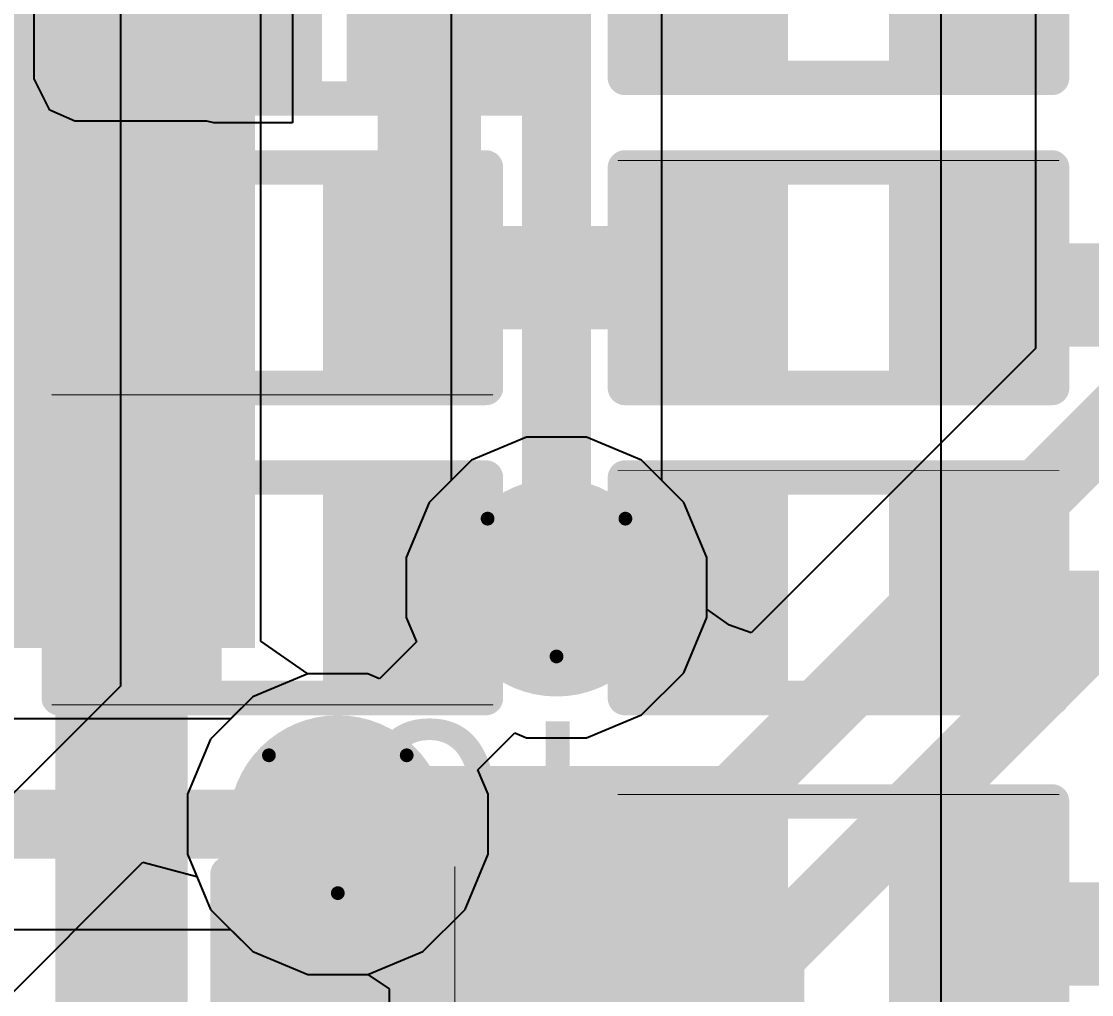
# Model space of a CAD drawing. Header units: inches. Extents: x -6 to 385, y -2 to 102.
# Drawn here: x 28.289 to 32.234, y 11.514 to 15.102 of the extents above; entities that cross this region are included whole.
import ezdxf

# ---------------------------------------------------------------- set-up
doc = ezdxf.new("R2010")
doc.units = ezdxf.units.IN
for name, color, linetype in [('Bottom Layer', 5, 'Continuous'), ('Bottom Overlay', 54, 'Continuous'), ('Bottom Paste', 16, 'Continuous'), ('Bottom Solder', 6, 'Continuous'), ('Drill Drawing', 1, 'Continuous'), ('Layer 1', 16, 'Continuous'), ('Layer 2', 76, 'Continuous'), ('Top Layer', 1, 'Continuous'), ('Top Overlay', 2, 'Continuous'), ('Top Paste', 8, 'Continuous'), ('Top Solder', 216, 'Continuous'), ('Via Holes', 16, 'Continuous')]:
    doc.layers.add(name, color=color, linetype=linetype)
doc.styles.add('Arial', font='', dxfattribs={"height": 0.2})
doc.styles.get('Arial').set_extended_font_data('Arial')

# ---------------------------------------------------------------- blocks, each defined once
blk = doc.blocks.new('FH12_40S_0_5SH_55__4')
at = {"layer": 'Top Layer'}
blk.add_hatch(color=1, dxfattribs=at).paths.add_polyline_path([(10.75000009, -0.52500022), (12.54999903, -0.52500022), (12.54999903, -2.7250009), (10.75000009, -2.7250009)])
at = {"layer": 'Top Paste'}
blk.add_hatch(color=8, dxfattribs=at).paths.add_polyline_path([(10.75000009, -0.52500022), (12.54999903, -0.52500022), (12.54999903, -2.7250009), (10.75000009, -2.7250009)])
at = {"layer": 'Top Solder'}
blk.add_hatch(color=216, dxfattribs=at).paths.add_polyline_path([(10.64840009, -0.42340022), (12.65159903, -0.42340022), (12.65159903, -2.8266009), (10.64840009, -2.8266009)])
at = {"layer": 'Top Overlay', "style": 'Arial'}
blk.add_text('40', height=0.7619999999999999, dxfattribs=at).set_placement((9.118599999999999, -0.1524))
blk = doc.blocks.new('R___0402_B_87')
at = {"layer": 'Bottom Layer'}
for points in [[(-0.2413, 0.3175), (-0.2412999999999999, -0.3175), (-0.6985, -0.3175), (-0.6985, 0.3175)], [(0.6985, 0.3175), (0.6985, -0.3175), (0.2413, -0.3175), (0.2412999999999999, 0.3175)]]:
    blk.add_hatch(color=5, dxfattribs=at).paths.add_polyline_path(points)
at = {"layer": 'Bottom Paste'}
for points in [[(-0.2413, 0.3175), (-0.2412999999999999, -0.3175), (-0.6985, -0.3175), (-0.6985, 0.3175)], [(0.6985, 0.3175), (0.6985, -0.3175), (0.2413, -0.3175), (0.2412999999999999, 0.3175)]]:
    blk.add_hatch(color=16, dxfattribs=at).paths.add_polyline_path(points)
at = {"layer": 'Bottom Solder'}
for points in [[(-0.18629884, 0.37250116), (-0.1862988399999999, -0.37250116), (-0.75350116, -0.37250116), (-0.75350116, 0.37250116)], [(0.75350116, 0.37250116), (0.75350116, -0.37250116), (0.18629884, -0.37250116), (0.1862988399999999, 0.37250116)]]:
    blk.add_hatch(color=6, dxfattribs=at).paths.add_polyline_path(points)
at = {"layer": 'Bottom Overlay'}
for points in [[(-0.7874, 0.4064, 0.127, 0.127, 0), (-0.7874, -0.4064, 0.127, 0.127, 0)], [(0.7874, 0.4064, 0.127, 0.127, 0), (-0.7874, 0.4064, 0.127, 0.127, 0)], [(0.7874, 0.4064, 0.127, 0.127, 0), (0.7874, -0.4064, 0.127, 0.127, 0)], [(0.8128, 0.4318, 0.0032258, 0.0032258, 0), (-0.8128, 0.4318, 0.0032258, 0.0032258, 0)], [(0.7874, -0.4064, 0.127, 0.127, 0), (-0.7874, -0.4064, 0.127, 0.127, 0)]]:
    blk.add_lwpolyline(points, format="xyseb", dxfattribs=at)
for points in [[(-0.8191499999999999, 0.4064, 0.0635, 0.0635, 1), (-0.7556499999999999, 0.4064, 0.0635, 0.0635, 1)], [(-0.8191499999999999, 0.4064, 0.0635, 0.0635, 1), (-0.7556499999999999, 0.4064, 0.0635, 0.0635, 1)], [(0.7556499999999999, 0.4064, 0.0635, 0.0635, 1), (0.8191499999999999, 0.4064, 0.0635, 0.0635, 1)], [(0.7556499999999999, 0.4064, 0.0635, 0.0635, 1), (0.8191499999999999, 0.4064, 0.0635, 0.0635, 1)], [(-0.81360518, 0.4318, 0.0016129, 0.0016129, 1), (-0.8119948199999999, 0.4318, 0.0016129, 0.0016129, 1)], [(0.8119948199999999, 0.4318, 0.0016129, 0.0016129, 1), (0.81360518, 0.4318, 0.0016129, 0.0016129, 1)], [(-0.8191499999999999, -0.4064, 0.0635, 0.0635, 1), (-0.7556499999999999, -0.4064, 0.0635, 0.0635, 1)], [(-0.8191499999999999, -0.4064, 0.0635, 0.0635, 1), (-0.7556499999999999, -0.4064, 0.0635, 0.0635, 1)], [(0.7556499999999999, -0.4064, 0.0635, 0.0635, 1), (0.8191499999999999, -0.4064, 0.0635, 0.0635, 1)], [(0.7556499999999999, -0.4064, 0.0635, 0.0635, 1), (0.8191499999999999, -0.4064, 0.0635, 0.0635, 1)]]:
    blk.add_lwpolyline(points, format="xyseb", close=True, dxfattribs=at)
blk = doc.blocks.new('R___0402_B_103')
at = {"layer": 'Bottom Layer'}
for points in [[(-0.2412999999999999, 0.3174999999999999), (-0.2413000000000001, -0.3175), (-0.6985, -0.3174999999999999), (-0.6985, 0.3175)], [(0.6985025399999999, 0.3174999999999999), (0.6985025399999999, -0.3175), (0.2413025399999999, -0.3174999999999999), (0.2413025400000001, 0.3175)]]:
    blk.add_hatch(color=5, dxfattribs=at).paths.add_polyline_path(points)
at = {"layer": 'Bottom Paste'}
for points in [[(-0.2412999999999999, 0.3174999999999999), (-0.2413000000000001, -0.3175), (-0.6985, -0.3174999999999999), (-0.6985, 0.3175)], [(0.6985025399999999, 0.3174999999999999), (0.6985025399999999, -0.3175), (0.2413025399999999, -0.3174999999999999), (0.2413025400000001, 0.3175)]]:
    blk.add_hatch(color=16, dxfattribs=at).paths.add_polyline_path(points)
at = {"layer": 'Bottom Solder'}
for points in [[(-0.1862988399999999, 0.3725011599999999), (-0.18629884, -0.3725011600000001), (-0.75350116, -0.3725011599999999), (-0.75350116, 0.3725011600000001)], [(0.7535037, 0.3725011599999999), (0.7535037, -0.3725011600000001), (0.1863013799999999, -0.3725011599999999), (0.1863013800000001, 0.3725011600000001)]]:
    blk.add_hatch(color=6, dxfattribs=at).paths.add_polyline_path(points)
at = {"layer": 'Bottom Overlay'}
for points in [[(-0.7874, -0.4064, 0.127, 0.127, 0), (-0.7874, 0.4064, 0.127, 0.127, 0)], [(-0.7874, 0.4064, 0.127, 0.127, 0), (0.7874, 0.4064, 0.127, 0.127, 0)], [(0.7874, -0.4064, 0.127, 0.127, 0), (0.7874, 0.4064, 0.127, 0.127, 0)], [(-0.8127974599999999, 0.4318, 0.0032258, 0.0032258, 0), (0.8128, 0.4318, 0.0032258, 0.0032258, 0)], [(-0.7874, -0.4064, 0.127, 0.127, 0), (0.7874, -0.4064, 0.127, 0.127, 0)]]:
    blk.add_lwpolyline(points, format="xyseb", dxfattribs=at)
for points in [[(-0.8191499999999999, 0.4064, 0.0635, 0.0635, 1), (-0.7556499999999999, 0.4064, 0.0635, 0.0635, 1)], [(-0.8191499999999999, 0.4064, 0.0635, 0.0635, 1), (-0.7556499999999999, 0.4064, 0.0635, 0.0635, 1)], [(0.7556499999999999, 0.4064, 0.0635, 0.0635, 1), (0.8191499999999999, 0.4064, 0.0635, 0.0635, 1)], [(0.7556499999999999, 0.4064, 0.0635, 0.0635, 1), (0.8191499999999999, 0.4064, 0.0635, 0.0635, 1)], [(-0.8136026399999999, 0.4318, 0.0016129, 0.0016129, 1), (-0.81199228, 0.4318, 0.0016129, 0.0016129, 1)], [(0.8119948199999999, 0.4318, 0.0016129, 0.0016129, 1), (0.81360518, 0.4318, 0.0016129, 0.0016129, 1)], [(-0.8191499999999999, -0.4064, 0.0635, 0.0635, 1), (-0.7556499999999999, -0.4064, 0.0635, 0.0635, 1)], [(-0.8191499999999999, -0.4064, 0.0635, 0.0635, 1), (-0.7556499999999999, -0.4064, 0.0635, 0.0635, 1)], [(0.7556499999999999, -0.4064, 0.0635, 0.0635, 1), (0.8191499999999999, -0.4064, 0.0635, 0.0635, 1)], [(0.7556499999999999, -0.4064, 0.0635, 0.0635, 1), (0.8191499999999999, -0.4064, 0.0635, 0.0635, 1)]]:
    blk.add_lwpolyline(points, format="xyseb", close=True, dxfattribs=at)
blk = doc.blocks.new('R___0402_B_104')
at = {"layer": 'Bottom Layer'}
for points in [[(-0.2412999999999999, 0.3174999999999999), (-0.2413000000000001, -0.3175), (-0.6985, -0.3174999999999999), (-0.6985, 0.3175)], [(0.6985025399999999, 0.3174999999999999), (0.6985025399999999, -0.3175), (0.2413025399999999, -0.3174999999999999), (0.2413025400000001, 0.3175)]]:
    blk.add_hatch(color=5, dxfattribs=at).paths.add_polyline_path(points)
at = {"layer": 'Bottom Paste'}
for points in [[(-0.2412999999999999, 0.3174999999999999), (-0.2413000000000001, -0.3175), (-0.6985, -0.3174999999999999), (-0.6985, 0.3175)], [(0.6985025399999999, 0.3174999999999999), (0.6985025399999999, -0.3175), (0.2413025399999999, -0.3174999999999999), (0.2413025400000001, 0.3175)]]:
    blk.add_hatch(color=16, dxfattribs=at).paths.add_polyline_path(points)
at = {"layer": 'Bottom Solder'}
for points in [[(-0.1862988399999999, 0.3725011599999999), (-0.18629884, -0.3725011600000001), (-0.75350116, -0.3725011599999999), (-0.75350116, 0.3725011600000001)], [(0.7535037, 0.3725011599999999), (0.7535037, -0.3725011600000001), (0.1863013799999999, -0.3725011599999999), (0.1863013800000001, 0.3725011600000001)]]:
    blk.add_hatch(color=6, dxfattribs=at).paths.add_polyline_path(points)
at = {"layer": 'Bottom Overlay'}
for points in [[(-0.7874, -0.4064, 0.127, 0.127, 0), (-0.7874, 0.4064, 0.127, 0.127, 0)], [(-0.7874, 0.4064, 0.127, 0.127, 0), (0.7874, 0.4064, 0.127, 0.127, 0)], [(0.7874, -0.4064, 0.127, 0.127, 0), (0.7874, 0.4064, 0.127, 0.127, 0)], [(-0.8127974599999999, 0.4318, 0.0032258, 0.0032258, 0), (0.8128, 0.4318, 0.0032258, 0.0032258, 0)], [(-0.7874, -0.4064, 0.127, 0.127, 0), (0.7874, -0.4064, 0.127, 0.127, 0)]]:
    blk.add_lwpolyline(points, format="xyseb", dxfattribs=at)
for points in [[(-0.8191499999999999, 0.4064, 0.0635, 0.0635, 1), (-0.7556499999999999, 0.4064, 0.0635, 0.0635, 1)], [(-0.8191499999999999, 0.4064, 0.0635, 0.0635, 1), (-0.7556499999999999, 0.4064, 0.0635, 0.0635, 1)], [(0.7556499999999999, 0.4064, 0.0635, 0.0635, 1), (0.8191499999999999, 0.4064, 0.0635, 0.0635, 1)], [(0.7556499999999999, 0.4064, 0.0635, 0.0635, 1), (0.8191499999999999, 0.4064, 0.0635, 0.0635, 1)], [(-0.8136026399999999, 0.4318, 0.0016129, 0.0016129, 1), (-0.81199228, 0.4318, 0.0016129, 0.0016129, 1)], [(0.8119948199999999, 0.4318, 0.0016129, 0.0016129, 1), (0.81360518, 0.4318, 0.0016129, 0.0016129, 1)], [(-0.8191499999999999, -0.4064, 0.0635, 0.0635, 1), (-0.7556499999999999, -0.4064, 0.0635, 0.0635, 1)], [(-0.8191499999999999, -0.4064, 0.0635, 0.0635, 1), (-0.7556499999999999, -0.4064, 0.0635, 0.0635, 1)], [(0.7556499999999999, -0.4064, 0.0635, 0.0635, 1), (0.8191499999999999, -0.4064, 0.0635, 0.0635, 1)], [(0.7556499999999999, -0.4064, 0.0635, 0.0635, 1), (0.8191499999999999, -0.4064, 0.0635, 0.0635, 1)]]:
    blk.add_lwpolyline(points, format="xyseb", close=True, dxfattribs=at)
blk = doc.blocks.new('R___0402_B_105')
at = {"layer": 'Bottom Layer'}
for points in [[(-0.2412999999999999, 0.3174999999999999), (-0.2413000000000001, -0.3175), (-0.6985, -0.3174999999999999), (-0.6985, 0.3175)], [(0.6985, 0.3174999999999999), (0.6985, -0.3175), (0.2412999999999999, -0.3174999999999999), (0.2413000000000001, 0.3175)]]:
    blk.add_hatch(color=5, dxfattribs=at).paths.add_polyline_path(points)
at = {"layer": 'Bottom Paste'}
for points in [[(-0.2412999999999999, 0.3174999999999999), (-0.2413000000000001, -0.3175), (-0.6985, -0.3174999999999999), (-0.6985, 0.3175)], [(0.6985, 0.3174999999999999), (0.6985, -0.3175), (0.2412999999999999, -0.3174999999999999), (0.2413000000000001, 0.3175)]]:
    blk.add_hatch(color=16, dxfattribs=at).paths.add_polyline_path(points)
at = {"layer": 'Bottom Solder'}
for points in [[(-0.1862988399999999, 0.3725011599999999), (-0.18629884, -0.3725011600000001), (-0.75350116, -0.3725011599999999), (-0.75350116, 0.3725011600000001)], [(0.75350116, 0.3725011599999999), (0.75350116, -0.3725011600000001), (0.1862988399999999, -0.3725011599999999), (0.18629884, 0.3725011600000001)]]:
    blk.add_hatch(color=6, dxfattribs=at).paths.add_polyline_path(points)
at = {"layer": 'Bottom Overlay'}
for points in [[(-0.7874, -0.4064, 0.127, 0.127, 0), (-0.7874, 0.4064, 0.127, 0.127, 0)], [(-0.7874, 0.4064, 0.127, 0.127, 0), (0.7874, 0.4064, 0.127, 0.127, 0)], [(0.7874, -0.4064, 0.127, 0.127, 0), (0.7874, 0.4064, 0.127, 0.127, 0)], [(-0.8128, 0.4318, 0.0032258, 0.0032258, 0), (0.8128, 0.4318, 0.0032258, 0.0032258, 0)], [(-0.7874, -0.4064, 0.127, 0.127, 0), (0.7874, -0.4064, 0.127, 0.127, 0)]]:
    blk.add_lwpolyline(points, format="xyseb", dxfattribs=at)
for points in [[(-0.8191499999999999, 0.4064, 0.0635, 0.0635, 1), (-0.7556499999999999, 0.4064, 0.0635, 0.0635, 1)], [(-0.8191499999999999, 0.4064, 0.0635, 0.0635, 1), (-0.7556499999999999, 0.4064, 0.0635, 0.0635, 1)], [(0.7556499999999999, 0.4064, 0.0635, 0.0635, 1), (0.8191499999999999, 0.4064, 0.0635, 0.0635, 1)], [(0.7556499999999999, 0.4064, 0.0635, 0.0635, 1), (0.8191499999999999, 0.4064, 0.0635, 0.0635, 1)], [(-0.81360518, 0.4318, 0.0016129, 0.0016129, 1), (-0.8119948199999999, 0.4318, 0.0016129, 0.0016129, 1)], [(0.8119948199999999, 0.4318, 0.0016129, 0.0016129, 1), (0.81360518, 0.4318, 0.0016129, 0.0016129, 1)], [(-0.8191499999999999, -0.4064, 0.0635, 0.0635, 1), (-0.7556499999999999, -0.4064, 0.0635, 0.0635, 1)], [(-0.8191499999999999, -0.4064, 0.0635, 0.0635, 1), (-0.7556499999999999, -0.4064, 0.0635, 0.0635, 1)], [(0.7556499999999999, -0.4064, 0.0635, 0.0635, 1), (0.8191499999999999, -0.4064, 0.0635, 0.0635, 1)], [(0.7556499999999999, -0.4064, 0.0635, 0.0635, 1), (0.8191499999999999, -0.4064, 0.0635, 0.0635, 1)]]:
    blk.add_lwpolyline(points, format="xyseb", close=True, dxfattribs=at)
blk = doc.blocks.new('R___0402_B_107')
at = {"layer": 'Bottom Layer'}
for points in [[(-0.2412999999999999, 0.3174999999999999), (-0.2413000000000001, -0.3175), (-0.6985, -0.3174999999999999), (-0.6985, 0.3175)], [(0.6985, 0.3174999999999999), (0.6985, -0.3175), (0.2412999999999999, -0.3174999999999999), (0.2413000000000001, 0.3175)]]:
    blk.add_hatch(color=5, dxfattribs=at).paths.add_polyline_path(points)
at = {"layer": 'Bottom Paste'}
for points in [[(-0.2412999999999999, 0.3174999999999999), (-0.2413000000000001, -0.3175), (-0.6985, -0.3174999999999999), (-0.6985, 0.3175)], [(0.6985, 0.3174999999999999), (0.6985, -0.3175), (0.2412999999999999, -0.3174999999999999), (0.2413000000000001, 0.3175)]]:
    blk.add_hatch(color=16, dxfattribs=at).paths.add_polyline_path(points)
at = {"layer": 'Bottom Solder'}
for points in [[(-0.1862988399999999, 0.3725011599999999), (-0.18629884, -0.3725011600000001), (-0.75350116, -0.3725011599999999), (-0.75350116, 0.3725011600000001)], [(0.75350116, 0.3725011599999999), (0.75350116, -0.3725011600000001), (0.1862988399999999, -0.3725011599999999), (0.18629884, 0.3725011600000001)]]:
    blk.add_hatch(color=6, dxfattribs=at).paths.add_polyline_path(points)
at = {"layer": 'Bottom Overlay'}
for points in [[(-0.7874, -0.4064, 0.127, 0.127, 0), (-0.7874, 0.4064, 0.127, 0.127, 0)], [(-0.7874, 0.4064, 0.127, 0.127, 0), (0.7874, 0.4064, 0.127, 0.127, 0)], [(0.7874, -0.4064, 0.127, 0.127, 0), (0.7874, 0.4064, 0.127, 0.127, 0)], [(-0.8128, 0.4318, 0.0032258, 0.0032258, 0), (0.8128, 0.4318, 0.0032258, 0.0032258, 0)], [(-0.7874, -0.4064, 0.127, 0.127, 0), (0.7874, -0.4064, 0.127, 0.127, 0)]]:
    blk.add_lwpolyline(points, format="xyseb", dxfattribs=at)
for points in [[(-0.8191499999999999, 0.4064, 0.0635, 0.0635, 1), (-0.7556499999999999, 0.4064, 0.0635, 0.0635, 1)], [(-0.8191499999999999, 0.4064, 0.0635, 0.0635, 1), (-0.7556499999999999, 0.4064, 0.0635, 0.0635, 1)], [(0.7556499999999999, 0.4064, 0.0635, 0.0635, 1), (0.8191499999999999, 0.4064, 0.0635, 0.0635, 1)], [(0.7556499999999999, 0.4064, 0.0635, 0.0635, 1), (0.8191499999999999, 0.4064, 0.0635, 0.0635, 1)], [(-0.81360518, 0.4318, 0.0016129, 0.0016129, 1), (-0.8119948199999999, 0.4318, 0.0016129, 0.0016129, 1)], [(0.8119948199999999, 0.4318, 0.0016129, 0.0016129, 1), (0.81360518, 0.4318, 0.0016129, 0.0016129, 1)], [(-0.8191499999999999, -0.4064, 0.0635, 0.0635, 1), (-0.7556499999999999, -0.4064, 0.0635, 0.0635, 1)], [(-0.8191499999999999, -0.4064, 0.0635, 0.0635, 1), (-0.7556499999999999, -0.4064, 0.0635, 0.0635, 1)], [(0.7556499999999999, -0.4064, 0.0635, 0.0635, 1), (0.8191499999999999, -0.4064, 0.0635, 0.0635, 1)], [(0.7556499999999999, -0.4064, 0.0635, 0.0635, 1), (0.8191499999999999, -0.4064, 0.0635, 0.0635, 1)]]:
    blk.add_lwpolyline(points, format="xyseb", close=True, dxfattribs=at)
blk = doc.blocks.new('R___0402_B_110')
at = {"layer": 'Bottom Layer'}
for points in [[(-0.2413, 0.3175), (-0.2412999999999999, -0.3175), (-0.6985, -0.3175), (-0.6985, 0.3175)], [(0.6985, 0.3175), (0.6985, -0.3175), (0.2413, -0.3175), (0.2412999999999999, 0.3175)]]:
    blk.add_hatch(color=5, dxfattribs=at).paths.add_polyline_path(points)
at = {"layer": 'Bottom Paste'}
for points in [[(-0.2413, 0.3175), (-0.2412999999999999, -0.3175), (-0.6985, -0.3175), (-0.6985, 0.3175)], [(0.6985, 0.3175), (0.6985, -0.3175), (0.2413, -0.3175), (0.2412999999999999, 0.3175)]]:
    blk.add_hatch(color=16, dxfattribs=at).paths.add_polyline_path(points)
at = {"layer": 'Bottom Solder'}
for points in [[(-0.18629884, 0.37250116), (-0.1862988399999999, -0.37250116), (-0.75350116, -0.37250116), (-0.75350116, 0.37250116)], [(0.75350116, 0.37250116), (0.75350116, -0.37250116), (0.18629884, -0.37250116), (0.1862988399999999, 0.37250116)]]:
    blk.add_hatch(color=6, dxfattribs=at).paths.add_polyline_path(points)
at = {"layer": 'Bottom Overlay'}
for points in [[(-0.7874, 0.4064, 0.127, 0.127, 0), (-0.7874, -0.4064, 0.127, 0.127, 0)], [(0.7874, 0.4064, 0.127, 0.127, 0), (-0.7874, 0.4064, 0.127, 0.127, 0)], [(0.7874, 0.4064, 0.127, 0.127, 0), (0.7874, -0.4064, 0.127, 0.127, 0)], [(0.8128, 0.4318, 0.0032258, 0.0032258, 0), (-0.8128, 0.4318, 0.0032258, 0.0032258, 0)], [(0.7874, -0.4064, 0.127, 0.127, 0), (-0.7874, -0.4064, 0.127, 0.127, 0)]]:
    blk.add_lwpolyline(points, format="xyseb", dxfattribs=at)
for points in [[(-0.8191499999999999, 0.4064, 0.0635, 0.0635, 1), (-0.7556499999999999, 0.4064, 0.0635, 0.0635, 1)], [(-0.8191499999999999, 0.4064, 0.0635, 0.0635, 1), (-0.7556499999999999, 0.4064, 0.0635, 0.0635, 1)], [(0.7556499999999999, 0.4064, 0.0635, 0.0635, 1), (0.8191499999999999, 0.4064, 0.0635, 0.0635, 1)], [(0.7556499999999999, 0.4064, 0.0635, 0.0635, 1), (0.8191499999999999, 0.4064, 0.0635, 0.0635, 1)], [(-0.81360518, 0.4318, 0.0016129, 0.0016129, 1), (-0.8119948199999999, 0.4318, 0.0016129, 0.0016129, 1)], [(0.8119948199999999, 0.4318, 0.0016129, 0.0016129, 1), (0.81360518, 0.4318, 0.0016129, 0.0016129, 1)], [(-0.8191499999999999, -0.4064, 0.0635, 0.0635, 1), (-0.7556499999999999, -0.4064, 0.0635, 0.0635, 1)], [(-0.8191499999999999, -0.4064, 0.0635, 0.0635, 1), (-0.7556499999999999, -0.4064, 0.0635, 0.0635, 1)], [(0.7556499999999999, -0.4064, 0.0635, 0.0635, 1), (0.8191499999999999, -0.4064, 0.0635, 0.0635, 1)], [(0.7556499999999999, -0.4064, 0.0635, 0.0635, 1), (0.8191499999999999, -0.4064, 0.0635, 0.0635, 1)]]:
    blk.add_lwpolyline(points, format="xyseb", close=True, dxfattribs=at)
blk = doc.blocks.new('R___0402_B_111')
at = {"layer": 'Bottom Layer'}
for points in [[(-0.2413, 0.3175), (-0.2412999999999999, -0.3175), (-0.6985, -0.3175), (-0.6985, 0.3175)], [(0.6985, 0.3175), (0.6985, -0.3175), (0.2413, -0.3175), (0.2412999999999999, 0.3175)]]:
    blk.add_hatch(color=5, dxfattribs=at).paths.add_polyline_path(points)
at = {"layer": 'Bottom Paste'}
for points in [[(-0.2413, 0.3175), (-0.2412999999999999, -0.3175), (-0.6985, -0.3175), (-0.6985, 0.3175)], [(0.6985, 0.3175), (0.6985, -0.3175), (0.2413, -0.3175), (0.2412999999999999, 0.3175)]]:
    blk.add_hatch(color=16, dxfattribs=at).paths.add_polyline_path(points)
at = {"layer": 'Bottom Solder'}
for points in [[(-0.18629884, 0.37250116), (-0.1862988399999999, -0.37250116), (-0.75350116, -0.37250116), (-0.75350116, 0.37250116)], [(0.75350116, 0.37250116), (0.75350116, -0.37250116), (0.18629884, -0.37250116), (0.1862988399999999, 0.37250116)]]:
    blk.add_hatch(color=6, dxfattribs=at).paths.add_polyline_path(points)
at = {"layer": 'Bottom Overlay'}
for points in [[(-0.7874, -0.4064, 0.127, 0.127, 0), (-0.7874, 0.4064, 0.127, 0.127, 0)], [(0.7874, 0.4064, 0.127, 0.127, 0), (-0.7874, 0.4064, 0.127, 0.127, 0)], [(0.7874, -0.4064, 0.127, 0.127, 0), (0.7874, 0.4064, 0.127, 0.127, 0)], [(0.8128, 0.4318, 0.0032258, 0.0032258, 0), (-0.8128, 0.4318, 0.0032258, 0.0032258, 0)], [(0.7874, -0.4064, 0.127, 0.127, 0), (-0.7874, -0.4064, 0.127, 0.127, 0)]]:
    blk.add_lwpolyline(points, format="xyseb", dxfattribs=at)
for points in [[(-0.8191499999999999, 0.4064, 0.0635, 0.0635, 1), (-0.7556499999999999, 0.4064, 0.0635, 0.0635, 1)], [(-0.8191499999999999, 0.4064, 0.0635, 0.0635, 1), (-0.7556499999999999, 0.4064, 0.0635, 0.0635, 1)], [(0.7556499999999999, 0.4064, 0.0635, 0.0635, 1), (0.8191499999999999, 0.4064, 0.0635, 0.0635, 1)], [(0.7556499999999999, 0.4064, 0.0635, 0.0635, 1), (0.8191499999999999, 0.4064, 0.0635, 0.0635, 1)], [(-0.81360518, 0.4318, 0.0016129, 0.0016129, 1), (-0.8119948199999999, 0.4318, 0.0016129, 0.0016129, 1)], [(0.8119948199999999, 0.4318, 0.0016129, 0.0016129, 1), (0.81360518, 0.4318, 0.0016129, 0.0016129, 1)], [(-0.8191499999999999, -0.4064, 0.0635, 0.0635, 1), (-0.7556499999999999, -0.4064, 0.0635, 0.0635, 1)], [(-0.8191499999999999, -0.4064, 0.0635, 0.0635, 1), (-0.7556499999999999, -0.4064, 0.0635, 0.0635, 1)], [(0.7556499999999999, -0.4064, 0.0635, 0.0635, 1), (0.8191499999999999, -0.4064, 0.0635, 0.0635, 1)], [(0.7556499999999999, -0.4064, 0.0635, 0.0635, 1), (0.8191499999999999, -0.4064, 0.0635, 0.0635, 1)]]:
    blk.add_lwpolyline(points, format="xyseb", close=True, dxfattribs=at)
blk = doc.blocks.new('SOD_882_B__D___________B_140')
at = {"layer": 'Bottom Layer'}
for points in [[(-0.09999980000000003, -0.4000004699999999), (-0.5999987999999999, -0.4000004699999999), (-0.5999987999999999, 0.4000004699999999), (-0.09999979999999996, 0.4000004699999999)], [(0.5999987999999999, -0.4000004699999999), (0.09999979999999996, -0.4000004699999999), (0.09999980000000003, 0.4000004699999999), (0.5999987999999999, 0.4000004699999999)]]:
    blk.add_hatch(color=5, dxfattribs=at).paths.add_polyline_path(points)
at = {"layer": 'Bottom Paste'}
for points in [[(-0.09999980000000003, -0.4000004699999999), (-0.5999987999999999, -0.4000004699999999), (-0.5999987999999999, 0.4000004699999999), (-0.09999979999999996, 0.4000004699999999)], [(0.5999987999999999, -0.4000004699999999), (0.09999979999999996, -0.4000004699999999), (0.09999980000000003, 0.4000004699999999), (0.5999987999999999, 0.4000004699999999)]]:
    blk.add_hatch(color=16, dxfattribs=at).paths.add_polyline_path(points)
at = {"layer": 'Bottom Solder'}
for points in [[(-0.04499864000000007, -0.4550016300000001), (-0.65499996, -0.4550016299999999), (-0.6549999599999999, 0.4550016300000001), (-0.04499863999999992, 0.4550016299999999)], [(0.6549999599999999, -0.4550016300000001), (0.04499863999999992, -0.4550016299999999), (0.04499864000000007, 0.4550016300000001), (0.65499996, 0.4550016299999999)]]:
    blk.add_hatch(color=6, dxfattribs=at).paths.add_polyline_path(points)
at = {"layer": 'Bottom Overlay'}
for points in [[(-0.6858, -0.4826, 0.127, 0.127, 0), (-0.6858, 0.4826, 0.127, 0.127, 0)], [(-0.6858, 0.4826, 0.127, 0.127, 0), (0.6858, 0.4826, 0.127, 0.127, 0)], [(0.6858, -0.4826, 0.127, 0.127, 0), (0.6858, 0.4826, 0.127, 0.127, 0)], [(-0.6858, -0.4826, 0.127, 0.127, 0), (0.6858, -0.4826, 0.127, 0.127, 0)]]:
    blk.add_lwpolyline(points, format="xyseb", dxfattribs=at)
for points in [[(-0.71755, 0.4826, 0.0635, 0.0635, 1), (-0.6540499999999999, 0.4826, 0.0635, 0.0635, 1)], [(-0.71755, 0.4826, 0.0635, 0.0635, 1), (-0.6540499999999999, 0.4826, 0.0635, 0.0635, 1)], [(0.6540499999999999, 0.4826, 0.0635, 0.0635, 1), (0.71755, 0.4826, 0.0635, 0.0635, 1)], [(0.6540499999999999, 0.4826, 0.0635, 0.0635, 1), (0.71755, 0.4826, 0.0635, 0.0635, 1)], [(-0.71755, -0.4826, 0.0635, 0.0635, 1), (-0.6540499999999999, -0.4826, 0.0635, 0.0635, 1)], [(-0.71755, -0.4826, 0.0635, 0.0635, 1), (-0.6540499999999999, -0.4826, 0.0635, 0.0635, 1)], [(0.6540499999999999, -0.4826, 0.0635, 0.0635, 1), (0.71755, -0.4826, 0.0635, 0.0635, 1)], [(0.6540499999999999, -0.4826, 0.0635, 0.0635, 1), (0.71755, -0.4826, 0.0635, 0.0635, 1)]]:
    blk.add_lwpolyline(points, format="xyseb", close=True, dxfattribs=at)

msp = doc.modelspace()

# ---------------------------------------------------------------- hatches: boundary and pattern name
at = {"layer": 'Bottom Layer'}
for points in [[(28.4136973, 12.69649988), (28.9724973, 12.69649988), (28.9724973, 14.47449988), (28.4136973, 14.47449988)], [(28.4136973, 9.83133416), (28.8708973, 9.83133416), (28.8708973, 14.47449988), (28.4136973, 14.47449988)], [(29.1375973, 11.41379988), (31.05969658, 11.41379988), (31.05969658, 12.3569476), (29.1375973, 12.3569476)]]:
    msp.add_hatch(color=5, dxfattribs=at).paths.add_polyline_path(points)
h = msp.add_hatch(color=5, dxfattribs=at)
edge = h.paths.add_edge_path()
edge.add_arc((30.26138474, 13.01487872), 0.2999994, 0, 360)
h = msp.add_hatch(color=5, dxfattribs=at)
edge = h.paths.add_edge_path()
edge.add_arc((29.4550973, 12.14250048), 0.2999994, 0, 360)
at = {"layer": 'Bottom Solder'}
h = msp.add_hatch(color=6, dxfattribs=at)
edge = h.paths.add_edge_path()
edge.add_arc((30.26138474, 13.01487872), 0.4015993999999999, 0, 360)
h = msp.add_hatch(color=6, dxfattribs=at)
edge = h.paths.add_edge_path()
edge.add_arc((29.4550973, 12.14250048), 0.4015993999999999, 0, 360)
at = {"layer": 'Layer 1'}
h = msp.add_hatch(color=16, dxfattribs=at)
edge = h.paths.add_edge_path()
edge.add_arc((30.26138474, 13.01487872), 0.2999994, 0, 360)
h = msp.add_hatch(color=16, dxfattribs=at)
edge = h.paths.add_edge_path()
edge.add_arc((29.4550973, 12.14250048), 0.2999994, 0, 360)
at = {"layer": 'Layer 2'}
h = msp.add_hatch(color=76, dxfattribs=at)
edge = h.paths.add_edge_path()
edge.add_arc((30.26138474, 13.01487872), 0.2999994, 0, 360)
h = msp.add_hatch(color=76, dxfattribs=at)
edge = h.paths.add_edge_path()
edge.add_arc((29.4550973, 12.14250048), 0.2999994, 0, 360)
at = {"layer": 'Top Layer'}
h = msp.add_hatch(color=1, dxfattribs=at)
edge = h.paths.add_edge_path()
edge.add_arc((30.26138474, 13.01487872), 0.2999994, 0, 360)
h = msp.add_hatch(color=1, dxfattribs=at)
edge = h.paths.add_edge_path()
edge.add_arc((29.4550973, 12.14250048), 0.2999994, 0, 360)
at = {"layer": 'Top Solder'}
h = msp.add_hatch(color=216, dxfattribs=at)
edge = h.paths.add_edge_path()
edge.add_arc((30.26138474, 13.01487872), 0.4015993999999999, 0, 360)
h = msp.add_hatch(color=216, dxfattribs=at)
edge = h.paths.add_edge_path()
edge.add_arc((29.4550973, 12.14250048), 0.4015993999999999, 0, 360)
at = {"layer": 'Via Holes'}
h = msp.add_hatch(color=7, dxfattribs=at)
edge = h.paths.add_edge_path()
edge.add_arc((30.26138474, 13.01487872), 0.1499997, 0, 360)
h = msp.add_hatch(color=7, dxfattribs=at)
edge = h.paths.add_edge_path()
edge.add_arc((29.4550973, 12.14250048), 0.1499997, 0, 360)

# ---------------------------------------------------------------- linework, layer by layer
at = {"layer": 'Bottom Layer'}
for p, q in [((31.67920258, 8.24600078), (31.67920258, 26.9748)), ((28.33562278, 14.8906103), (28.33562278, 16.12909652)), ((29.2883971, 15.9539178), (29.2883971, 14.72849988)), ((28.3929582, 14.77521556), (28.33562278, 14.8906103)), ((28.4854142, 14.73347574), (28.3929582, 14.77521556)), ((28.9724973, 14.73347574), (28.4854142, 14.73347574)), ((28.99751376, 14.72849988), (28.9724973, 14.73347574)), ((29.2883971, 14.72849988), (28.99751376, 14.72849988))]:
    msp.add_line(p, q, dxfattribs=at)
for points in [[(29.7923966, 14.17530058, 0.3809999999999999, 0.3809999999999999, 0), (29.7923966, 15.2999186, 0.3809999999999999, 0.3809999999999999, 0)], [(29.7923966, 14.17530058, 0.3809999999999999, 0.3809999999999999, 0), (29.8106973, 14.15699988, 0.3809999999999999, 0.3809999999999999, 0)], [(28.7438973, 12.92509988, 0.3809999999999999, 0.3809999999999999, 0), (28.7438973, 14.15699988, 0.3809999999999999, 0.3809999999999999, 0)], [(29.8106973, 14.15699988, 0.3809999999999999, 0.3809999999999999, 0), (30.83117786, 14.15699988, 0.3809999999999999, 0.3809999999999999, 0)], [(31.7709804, 14.13159988, 0.3809999999999999, 0.3809999999999999, 0), (31.7709804, 14.15699988, 0.3809999999999999, 0.3809999999999999, 0)], [(31.7709804, 14.13159988, 0.3809999999999999, 0.3809999999999999, 0), (31.8090804, 14.09349988, 0.3809999999999999, 0.3809999999999999, 0)], [(31.8090804, 14.09349988, 0.3809999999999999, 0.3809999999999999, 0), (33.6564986, 14.09349988, 0.3809999999999999, 0.3809999999999999, 0)], [(29.8106973, 13.01399988, 0.3809999999999999, 0.3809999999999999, 0), (29.81113672, 13.0144393, 0.3809999999999999, 0.3809999999999999, 0)], [(29.81113672, 13.0144393, 0.3809999999999999, 0.3809999999999999, 0), (30.32049816, 13.0144393, 0.3809999999999999, 0.3809999999999999, 0)], [(30.32049816, 13.0144393, 0.3809999999999999, 0.3809999999999999, 0), (30.32093758, 13.01487872, 0.3809999999999999, 0.3809999999999999, 0)], [(30.32093758, 13.01399988, 0.3809999999999999, 0.3809999999999999, 0), (30.83117786, 13.01399988, 0.3809999999999999, 0.3809999999999999, 0)], [(31.77097786, 12.92509988, 0.3809999999999999, 0.3809999999999999, 0), (31.77097786, 13.01399988, 0.3809999999999999, 0.3809999999999999, 0)], [(28.7105979, 12.89180048, 0.3809999999999999, 0.3809999999999999, 0), (28.7438973, 12.92509988, 0.3809999999999999, 0.3809999999999999, 0)], [(31.77097786, 12.92509988, 0.3809999999999999, 0.3809999999999999, 0), (31.80907786, 12.88699988, 0.3809999999999999, 0.3809999999999999, 0)], [(28.7105979, 10.74070242, 0.3809999999999999, 0.3809999999999999, 0), (28.7105979, 12.89180048, 0.3809999999999999, 0.3809999999999999, 0)], [(31.80907786, 12.88699988, 0.3809999999999999, 0.3809999999999999, 0), (33.59300114, 12.88699988, 0.3809999999999999, 0.3809999999999999, 0)], [(31.77089658, 11.78209988, 0.3809999999999999, 0.3809999999999999, 0), (31.77089658, 11.87099988, 0.3809999999999999, 0.3809999999999999, 0)], [(31.77089658, 11.78209988, 0.3809999999999999, 0.3809999999999999, 0), (31.81485382, 11.73814264, 0.3809999999999999, 0.3809999999999999, 0)], [(31.81485382, 11.73814264, 0.3809999999999999, 0.3809999999999999, 0), (33.47185838, 11.73814264, 0.3809999999999999, 0.3809999999999999, 0)]]:
    msp.add_lwpolyline(points, format="xyseb", dxfattribs=at)
for points in [[(29.6971466, 14.17530058, 0.1905, 0.1905, 1), (29.8876466, 14.17530058, 0.1905, 0.1905, 1)], [(29.6971466, 14.17530058, 0.1905, 0.1905, 1), (29.8876466, 14.17530058, 0.1905, 0.1905, 1)], [(28.6486473, 14.15699988, 0.1905, 0.1905, 1), (28.8391473, 14.15699988, 0.1905, 0.1905, 1)], [(29.7154473, 14.15699988, 0.1905, 0.1905, 1), (29.9059473, 14.15699988, 0.1905, 0.1905, 1)], [(29.7154473, 14.15699988, 0.1905, 0.1905, 1), (29.9059473, 14.15699988, 0.1905, 0.1905, 1)], [(30.73592786, 14.15699988, 0.1905, 0.1905, 1), (30.92642786, 14.15699988, 0.1905, 0.1905, 1)], [(31.6757304, 14.15699988, 0.1905, 0.1905, 1), (31.8662304, 14.15699988, 0.1905, 0.1905, 1)], [(31.6757304, 14.13159988, 0.1905, 0.1905, 1), (31.8662304, 14.13159988, 0.1905, 0.1905, 1)], [(31.6757304, 14.13159988, 0.1905, 0.1905, 1), (31.8662304, 14.13159988, 0.1905, 0.1905, 1)], [(31.7138304, 14.09349988, 0.1905, 0.1905, 1), (31.9043304, 14.09349988, 0.1905, 0.1905, 1)], [(31.7138304, 14.09349988, 0.1905, 0.1905, 1), (31.9043304, 14.09349988, 0.1905, 0.1905, 1)], [(29.7154473, 13.01399988, 0.1905, 0.1905, 1), (29.9059473, 13.01399988, 0.1905, 0.1905, 1)], [(29.71588672, 13.0144393, 0.1905, 0.1905, 1), (29.90638672, 13.0144393, 0.1905, 0.1905, 1)], [(29.71588672, 13.0144393, 0.1905, 0.1905, 1), (29.90638672, 13.0144393, 0.1905, 0.1905, 1)], [(30.22524816, 13.0144393, 0.1905, 0.1905, 1), (30.41574816, 13.0144393, 0.1905, 0.1905, 1)], [(30.22524816, 13.0144393, 0.1905, 0.1905, 1), (30.41574816, 13.0144393, 0.1905, 0.1905, 1)], [(30.22568758, 13.01487872, 0.1905, 0.1905, 1), (30.41618758, 13.01487872, 0.1905, 0.1905, 1)], [(30.22568758, 13.01399988, 0.1905, 0.1905, 1), (30.41618758, 13.01399988, 0.1905, 0.1905, 1)], [(30.73592786, 13.01399988, 0.1905, 0.1905, 1), (30.92642786, 13.01399988, 0.1905, 0.1905, 1)], [(31.67572786, 13.01399988, 0.1905, 0.1905, 1), (31.86622786, 13.01399988, 0.1905, 0.1905, 1)], [(28.6486473, 12.92509988, 0.1905, 0.1905, 1), (28.8391473, 12.92509988, 0.1905, 0.1905, 1)], [(28.6486473, 12.92509988, 0.1905, 0.1905, 1), (28.8391473, 12.92509988, 0.1905, 0.1905, 1)], [(31.67572786, 12.92509988, 0.1905, 0.1905, 1), (31.86622786, 12.92509988, 0.1905, 0.1905, 1)], [(31.67572786, 12.92509988, 0.1905, 0.1905, 1), (31.86622786, 12.92509988, 0.1905, 0.1905, 1)], [(28.6153479, 12.89180048, 0.1905, 0.1905, 1), (28.8058479, 12.89180048, 0.1905, 0.1905, 1)], [(28.6153479, 12.89180048, 0.1905, 0.1905, 1), (28.8058479, 12.89180048, 0.1905, 0.1905, 1)], [(31.71382786, 12.88699988, 0.1905, 0.1905, 1), (31.90432786, 12.88699988, 0.1905, 0.1905, 1)], [(31.71382786, 12.88699988, 0.1905, 0.1905, 1), (31.90432786, 12.88699988, 0.1905, 0.1905, 1)], [(31.67564658, 11.87099988, 0.1905, 0.1905, 1), (31.86614658, 11.87099988, 0.1905, 0.1905, 1)], [(31.67564658, 11.78209988, 0.1905, 0.1905, 1), (31.86614658, 11.78209988, 0.1905, 0.1905, 1)], [(31.67564658, 11.78209988, 0.1905, 0.1905, 1), (31.86614658, 11.78209988, 0.1905, 0.1905, 1)], [(31.71960382, 11.73814264, 0.1905, 0.1905, 1), (31.91010382, 11.73814264, 0.1905, 0.1905, 1)], [(31.71960382, 11.73814264, 0.1905, 0.1905, 1), (31.91010382, 11.73814264, 0.1905, 0.1905, 1)]]:
    msp.add_lwpolyline(points, format="xyseb", close=True, dxfattribs=at)
at = {"layer": 'Drill Drawing'}
for points in [[(30.00738474, 13.26887872, 0.0508, 0.0508, 0), (30.51538474, 13.26887872, 0.0508, 0.0508, 0)], [(30.00738474, 13.26887872, 0.0508, 0.0508, 0), (30.26138474, 12.76087872, 0.0508, 0.0508, 0)], [(30.26138474, 12.76087872, 0.0508, 0.0508, 0), (30.51538474, 13.26887872, 0.0508, 0.0508, 0)], [(29.2010973, 12.39650048, 0.0508, 0.0508, 0), (29.7090973, 12.39650048, 0.0508, 0.0508, 0)], [(29.2010973, 12.39650048, 0.0508, 0.0508, 0), (29.4550973, 11.88850048, 0.0508, 0.0508, 0)], [(29.4550973, 11.88850048, 0.0508, 0.0508, 0), (29.7090973, 12.39650048, 0.0508, 0.0508, 0)]]:
    msp.add_lwpolyline(points, format="xyseb", dxfattribs=at)
for points in [[(29.99468474, 13.26887872, 0.0254, 0.0254, 1), (30.02008474, 13.26887872, 0.0254, 0.0254, 1)], [(29.99468474, 13.26887872, 0.0254, 0.0254, 1), (30.02008474, 13.26887872, 0.0254, 0.0254, 1)], [(30.50268474, 13.26887872, 0.0254, 0.0254, 1), (30.52808474, 13.26887872, 0.0254, 0.0254, 1)], [(30.50268474, 13.26887872, 0.0254, 0.0254, 1), (30.52808474, 13.26887872, 0.0254, 0.0254, 1)], [(30.24868474, 12.76087872, 0.0254, 0.0254, 1), (30.27408474, 12.76087872, 0.0254, 0.0254, 1)], [(30.24868474, 12.76087872, 0.0254, 0.0254, 1), (30.27408474, 12.76087872, 0.0254, 0.0254, 1)], [(29.1883973, 12.39650048, 0.0254, 0.0254, 1), (29.2137973, 12.39650048, 0.0254, 0.0254, 1)], [(29.1883973, 12.39650048, 0.0254, 0.0254, 1), (29.2137973, 12.39650048, 0.0254, 0.0254, 1)], [(29.6963973, 12.39650048, 0.0254, 0.0254, 1), (29.7217973, 12.39650048, 0.0254, 0.0254, 1)], [(29.6963973, 12.39650048, 0.0254, 0.0254, 1), (29.7217973, 12.39650048, 0.0254, 0.0254, 1)], [(29.4423973, 11.88850048, 0.0254, 0.0254, 1), (29.4677973, 11.88850048, 0.0254, 0.0254, 1)], [(29.4423973, 11.88850048, 0.0254, 0.0254, 1), (29.4677973, 11.88850048, 0.0254, 0.0254, 1)]]:
    msp.add_lwpolyline(points, format="xyseb", close=True, dxfattribs=at)
at = {"layer": 'Layer 1'}
for p, q in [((30.15118684, 13.56887812), (29.94757028, 13.48453742)), ((30.37158264, 13.56887812), (30.15118684, 13.56887812)), ((30.5751992, 13.48453742), (30.37158264, 13.56887812)), ((29.94757028, 13.48453742), (29.79172604, 13.32869318)), ((30.73104344, 13.32869318), (30.5751992, 13.48453742)), ((29.79172604, 13.32869318), (29.70738534, 13.12507662)), ((30.81538414, 13.12507662), (30.73104344, 13.32869318)), ((29.70738534, 13.12507662), (29.70738534, 12.90468082)), ((30.81538414, 12.90468082), (30.81538414, 13.12507662)), ((29.70738534, 12.90468082), (29.74467762, 12.81464798)), ((30.73104344, 12.70106426), (30.81538414, 12.90468082)), ((29.74467762, 12.81464798), (29.60859457999999, 12.67856494)), ((29.3448994, 12.69649988), (29.14128284, 12.61215918)), ((29.5652952, 12.69649988), (29.3448994, 12.69649988)), ((29.60859457999999, 12.67856494), (29.5652952, 12.69649988)), ((30.5751992, 12.54522002), (30.73104344, 12.70106426)), ((29.14128284, 12.61215918), (28.9854386, 12.45631494)), ((30.37158264, 12.46087932), (30.5751992, 12.54522002)), ((29.97180442, 12.34273122), (30.10788746, 12.47881426)), ((30.10788746, 12.47881426), (30.15118684, 12.46087932)), ((28.9854386, 12.45631494), (28.9010979, 12.25269838)), ((30.15118684, 12.46087932), (30.37158264, 12.46087932)), ((30.0090967, 12.25269838), (29.97180442, 12.34273122)), ((28.9010979, 12.25269838), (28.9010979, 12.03230258)), ((30.0090967, 12.03230258), (30.0090967, 12.25269838)), ((28.9010979, 12.03230258), (28.9854386, 11.82868602)), ((29.924756, 11.82868602), (30.0090967, 12.03230258)), ((28.9854386, 11.82868602), (29.14128284, 11.67284178)), ((29.76891176, 11.67284178), (29.924756, 11.82868602)), ((29.14128284, 11.67284178), (29.3448994, 11.58850108)), ((29.5652952, 11.58850108), (29.76891176, 11.67284178)), ((29.3448994, 11.58850108), (29.5652952, 11.58850108))]:
    msp.add_line(p, q, dxfattribs=at)
at = {"layer": 'Layer 2'}
for p, q in [((28.65332852, 16.4963729), (28.65332852, 12.65172476)), ((29.17128024, 12.81703558), (29.17128024, 16.33618272)), ((30.15118684, 13.56887812), (29.94757028, 13.48453742)), ((30.37158264, 13.56887812), (30.15118684, 13.56887812)), ((30.5751992, 13.48453742), (30.37158264, 13.56887812)), ((29.94757028, 13.48453742), (29.79172604, 13.32869318)), ((30.73104344, 13.32869318), (30.5751992, 13.48453742)), ((29.79172604, 13.32869318), (29.70738534, 13.12507662)), ((30.81538414, 13.12507662), (30.73104344, 13.32869318)), ((29.70738534, 13.12507662), (29.70738534, 12.90468082)), ((30.81538414, 12.90468082), (30.81538414, 13.12507662)), ((29.70738534, 12.90468082), (29.74467762, 12.81464798)), ((30.73104344, 12.70106426), (30.81538414, 12.90468082)), ((29.34490194, 12.69649988), (29.17128024, 12.81703558)), ((29.74467762, 12.81464798), (29.60859457999999, 12.67856494)), ((29.5652952, 12.69649988), (29.34490194, 12.69649988)), ((29.60859457999999, 12.67856494), (29.5652952, 12.69649988)), ((30.5751992, 12.54522002), (30.73104344, 12.70106426)), ((28.65332852, 12.65172476), (27.4706207, 11.46901694)), ((30.37158264, 12.46087932), (30.5751992, 12.54522002)), ((29.97180442, 12.34273122), (30.10788746, 12.47881426)), ((30.10788746, 12.47881426), (30.15118684, 12.46087932)), ((30.15118684, 12.46087932), (30.37158264, 12.46087932)), ((30.0090967, 12.25269838), (29.97180442, 12.34273122)), ((30.0090967, 12.03230258), (30.0090967, 12.25269838)), ((28.0675461, 11.33344952), (28.73683102, 12.0027319)), ((28.73683102, 12.0027319), (28.93529392, 11.94974496)), ((29.924756, 11.82868602), (30.0090967, 12.03230258)), ((28.93529392, 11.94974496), (28.9854386, 11.82868602)), ((28.9854386, 11.82868602), (29.14128284, 11.67284178)), ((29.76891176, 11.67284178), (29.924756, 11.82868602)), ((29.14128284, 11.67284178), (29.3448994, 11.58850108)), ((29.5652952, 11.58850108), (29.76891176, 11.67284178)), ((29.3448994, 11.58850108), (29.5652952, 11.58850108))]:
    msp.add_line(p, q, dxfattribs=at)
at = {"layer": 'Top Layer'}
for p, q in [((32.02764994, 23.13056588), (32.02764994, 13.89586502)), ((30.6498498, 13.40988682), (30.6498498, 15.7263084)), ((29.87291968, 15.486634), (29.87291968, 13.40988682)), ((32.02764994, 13.89586502), (30.97965102, 12.8478661)), ((29.87291968, 13.40988682), (29.79172604, 13.32869318)), ((30.73104344, 13.32869318), (30.6498498, 13.40988682)), ((29.79172604, 13.32869318), (29.70738534, 13.12507662)), ((30.81538414, 13.12507662), (30.73104344, 13.32869318)), ((29.70738534, 13.12507662), (29.70738534, 12.90468082)), ((30.81538414, 12.93504906), (30.81538414, 13.12507662)), ((29.70738534, 12.90468082), (29.74467762, 12.81464798)), ((30.89917874, 12.87569942), (30.81538414, 12.93504906)), ((30.97965102, 12.8478661), (30.89917874, 12.87569942)), ((29.74467762, 12.81464798), (29.60859457999999, 12.67856494)), ((29.3448994, 12.69649988), (29.14128284, 12.61215918)), ((29.5652952, 12.69649988), (29.3448994, 12.69649988)), ((29.60859457999999, 12.67856494), (29.5652952, 12.69649988)), ((29.14128284, 12.61215918), (29.0600892, 12.53096554)), ((29.0600892, 12.53096554), (27.15310546, 12.53096554)), ((27.3853148, 11.75403542), (29.0600892, 11.75403542)), ((29.0600892, 11.75403542), (29.14128284, 11.67284178)), ((29.14128284, 11.67284178), (29.3448994, 11.58850108)), ((29.3448994, 11.58850108), (29.55634424, 11.58850108)), ((29.55634424, 11.58850108), (29.5652952, 11.58849854)), ((29.5652952, 11.58849854), (29.6442892, 11.53571734)), ((29.6442892, 11.53571734), (29.6442892, 10.79629794))]:
    msp.add_line(p, q, dxfattribs=at)
for points in [[(30.26138474, 13.01487872, 0.254, 0.254, 0), (30.26138474, 15.7263084, 0.254, 0.254, 0)], [(30.54829044, 11.867134, 0.254, 0.254, 0), (32.416115, 13.73495856, 0.254, 0.254, 0)], [(31.04828944, 11.66013924, 0.254, 0.254, 0), (32.96999502, 13.58184482, 0.254, 0.254, 0)], [(27.15310546, 12.14250048, 0.254, 0.254, 0), (29.4550973, 12.14250048, 0.254, 0.254, 0)], [(30.54829044, 10.7442, 0.254, 0.254, 0), (30.54829044, 11.867134, 0.254, 0.254, 0)], [(31.04828944, 10.7442, 0.254, 0.254, 0), (31.04828944, 11.66013924, 0.254, 0.254, 0)]]:
    msp.add_lwpolyline(points, format="xyseb", dxfattribs=at)
for points in [[(30.19788474, 13.01487872, 0.127, 0.127, 1), (30.32488474, 13.01487872, 0.127, 0.127, 1)], [(29.3915973, 12.14250048, 0.127, 0.127, 1), (29.5185973, 12.14250048, 0.127, 0.127, 1)], [(30.48479044, 11.867134, 0.127, 0.127, 1), (30.61179044, 11.867134, 0.127, 0.127, 1)], [(30.48479044, 11.867134, 0.127, 0.127, 1), (30.61179044, 11.867134, 0.127, 0.127, 1)], [(30.98478944, 11.66013924, 0.127, 0.127, 1), (31.11178944, 11.66013924, 0.127, 0.127, 1)], [(30.98478944, 11.66013924, 0.127, 0.127, 1), (31.11178944, 11.66013924, 0.127, 0.127, 1)]]:
    msp.add_lwpolyline(points, format="xyseb", close=True, dxfattribs=at)

# ---------------------------------------------------------------- block references
for name, p, rotation in [('FH12_40S_0_5SH_55__4', (39.79828972, 12.36920056), 180), ('R___0402_B_87', (29.2137973, 14.15699988), 180), ('R___0402_B_110', (29.2137973, 13.01399988), 180), ('R___0402_B_111', (29.4550973, 11.17249988), 270)]:
    msp.add_blockref(name, p, dxfattribs=dict(rotation=rotation))
for name, p in [('SOD_882_B__D___________B_140', (29.4423973, 15.2999186)), ('R___0402_B_103', (31.30099658, 15.29999988)), ('R___0402_B_104', (31.30107786, 14.15699988)), ('R___0402_B_105', (31.30107786, 13.01399988)), ('R___0402_B_107', (31.30099658, 11.82019988))]:
    msp.add_blockref(name, p)

doc.saveas('drawing.dxf')
